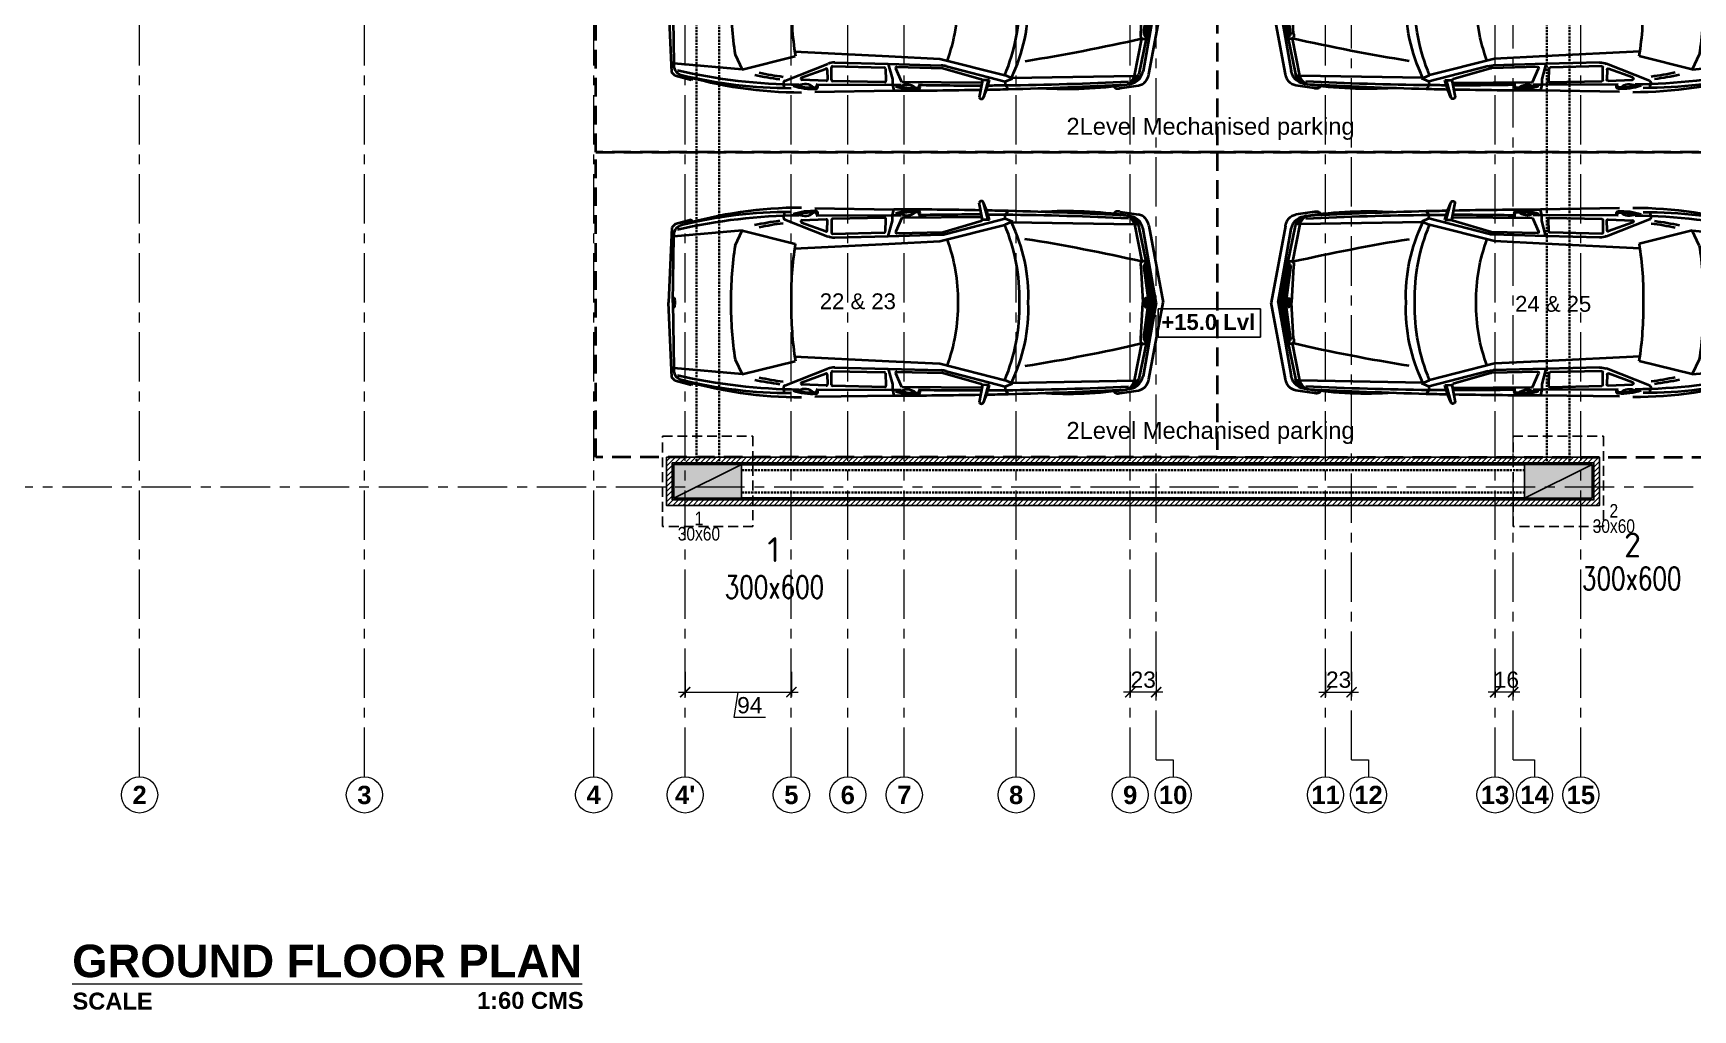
# Model space of a CAD drawing. Header units: millimetres. Extents: x -545754 to 527377, y 134623 to 1871324.
# Drawn here: x 455859 to 470552, y 135406 to 144055 of the extents above; entities that cross this region are included whole.
import ezdxf
from ezdxf.enums import TextEntityAlignment as Align
from ezdxf.xclip import XClip

# ---------------------------------------------------------------- set-up
doc = ezdxf.new("R2010")
doc.units = ezdxf.units.MM
doc.header["$XCLIPFRAME"] = 0
doc.header["$PDMODE"] = 35
for name, pattern in [('PLINTH BEAM & PILE CAP LEVEL DRAWING   1605.2024$0$CENTER', [2, 1.25, -0.25, 0.25, -0.25]), ('PLINTH BEAM & PILE CAP LEVEL DRAWING   1605.2024$0$DASHDOT', [25.4, 12.7, -6.35, 0, -6.35]), ('PLINTH BEAM & PILE CAP LEVEL DRAWING   1605.2024$0$DASHED', [0.75, 0.5, -0.25]), ('PLINTH BEAM & PILE CAP LEVEL DRAWING   1605.2024$0$HIDDEN', [0.375, 0.25, -0.125]), ('PLINTH BEAM & PILE CAP LEVEL DRAWING   1605.2024$0$HIDDEN2', [4.7625, 3.175, -1.5875])]:
    doc.linetypes.add(name, pattern=pattern)
doc.layers.get('Defpoints').update_dxf_attribs({"color": 252})
for name, color, linetype, lineweight in [('Geo Col Hatch', 66, 'Continuous', 5), ('Geo Col Size', 7, 'Continuous', 13), ('Geo Column', 10, 'Continuous', 25), ('Geo-COLUMN-NO', 7, 'Continuous', 30), ('PLINTH BEAM & PILE CAP LEVEL DRAWING   1605.2024$0$A- WALL', 212, 'Continuous', 35), ('PLINTH BEAM & PILE CAP LEVEL DRAWING   1605.2024$0$A-GRID', 35, 'PLINTH BEAM & PILE CAP LEVEL DRAWING   1605.2024$0$DASHDOT', 5), ('PLINTH BEAM & PILE CAP LEVEL DRAWING   1605.2024$0$A-PARKING', 14, 'Continuous', 35), ('PLINTH BEAM & PILE CAP LEVEL DRAWING   1605.2024$0$A-ROOM TEXT', 52, 'Continuous', 5), ('PLINTH BEAM & PILE CAP LEVEL DRAWING   1605.2024$0$Geo-GRADE BEAM', 1, 'PLINTH BEAM & PILE CAP LEVEL DRAWING   1605.2024$0$HIDDEN2', 30)]:
    doc.layers.add(name, color=color, linetype=linetype, lineweight=lineweight)
for name, color, linetype in [('PLINTH BEAM & PILE CAP LEVEL DRAWING   1605.2024$0$A-CLADDING', 32, 'Continuous'), ('PLINTH BEAM & PILE CAP LEVEL DRAWING   1605.2024$0$A-COLTEXT', 9, 'Continuous'), ('PLINTH BEAM & PILE CAP LEVEL DRAWING   1605.2024$0$A-DIMENSION', 8, 'Continuous'), ('PLINTH BEAM & PILE CAP LEVEL DRAWING   1605.2024$0$A-NOTS', 8, 'Continuous'), ('PLINTH BEAM & PILE CAP LEVEL DRAWING   1605.2024$0$GEO GF COL', 1, 'Continuous'), ('PLINTH BEAM & PILE CAP LEVEL DRAWING   1605.2024$0$SPILECAP', 128, 'Continuous')]:
    doc.layers.add(name, color=color, linetype=linetype)
doc.styles.add('ISCOPEUR', font='isocpeur.ttf')
doc.styles.add('PLINTH BEAM & PILE CAP LEVEL DRAWING   1605.2024$0$BOLD', font='arialbd.ttf')
doc.styles.add('PLINTH BEAM & PILE CAP LEVEL DRAWING   1605.2024$0$COLTEXT', font='ARIALN.TTF')
doc.styles.add('PLINTH BEAM & PILE CAP LEVEL DRAWING   1605.2024$0$Dimtext', font='arial.ttf')
doc.styles.add('simplex', font='simplex.shx', dxfattribs={"width": 0.75})
doc.dimstyles.new('PLINTH BEAM & PILE CAP LEVEL DRAWING   1605.2024$0$DIM60', dxfattribs={"dimscale": 60, "dimtxt": 0.24, "dimasz": 0.15, "dimexe": 0.0625, "dimexo": 0.08, "dimgap": 0.06, "dimtad": 1, "dimdec": 1, "dimdsep": 46, "dimtxsty": 'PLINTH BEAM & PILE CAP LEVEL DRAWING   1605.2024$0$Dimtext', "dimblk": 'PLINTH BEAM & PILE CAP LEVEL DRAWING   1605.2024$0$_ArchTick', "dimcen": 2.5, "dimdle": 0.1, "dimclrd": 8, "dimclre": 8, "dimclrt": 52, "dimadec": 0, "dimazin": 0, "dimtfac": 1, "dimtdec": 1, "dimtmove": 1, "dimatfit": 3, "dimfxl": 1, "dimarcsym": 0})

# ---------------------------------------------------------------- blocks, each defined once
blk = doc.blocks.new('PLINTH BEAM & PILE CAP LEVEL DRAWING   1605.2024$0$zw$DF02')
at = {"layer": 'PLINTH BEAM & PILE CAP LEVEL DRAWING   1605.2024$0$Geo-GRADE BEAM', "color": 7, "ltscale": 6}
for p, q in [((200, 300), (200, 5780)), ((400, 300), (400, 5780)), ((7730, 300), (7730, 5780)), ((7930, 300), (7930, 5780)), ((600, 250), (7530, 250)), ((600, 50), (7530, 50))]:
    blk.add_line(p, q, dxfattribs=at)
blk = doc.blocks.new('PLINTH BEAM & PILE CAP LEVEL DRAWING   1605.2024$0$zw$C37E')
at = {"layer": 'PLINTH BEAM & PILE CAP LEVEL DRAWING   1605.2024$0$SPILECAP', "color": 150, "linetype": 'PLINTH BEAM & PILE CAP LEVEL DRAWING   1605.2024$0$HIDDEN', "ltscale": 35}
for points in [[(-10, 55), (70, 55), (70, -25), (-10, -25)], [(743, 55), (823, 55), (823, -25), (743, -25)]]:
    blk.add_lwpolyline(points, close=True, dxfattribs=at)
blk = doc.blocks.new('PLINTH BEAM & PILE CAP LEVEL DRAWING   1605.2024$0$_ArchTick')
at = {"color": 0, "linetype": 'ByBlock', "const_width": 0.15}
blk.add_lwpolyline([(-0.5, -0.5), (0.5, 0.5)], dxfattribs=at)
blk = doc.blocks.new('*D386')
at = {"layer": 'Defpoints', "color": 0, "linetype": 'ByBlock', "ltscale": 0.01, "transparency": 16777216}
for p in [(77626.4, -150939), (77649.4, -150939), (77626.4, -150961.9)]:
    blk.add_point(p, dxfattribs=at)
at = {"layer": 'PLINTH BEAM & PILE CAP LEVEL DRAWING   1605.2024$0$A-GRID', "color": 8, "linetype": 'Continuous', "lineweight": -2, "transparency": 16777216}
for p, q in [((77626.4, -150943.8), (77626.4, -150965.6)), ((77649.4, -150943.8), (77649.4, -150965.6)), ((77655.4, -150961.9), (77620.4, -150961.9))]:
    blk.add_line(p, q, dxfattribs=at)
at = {"layer": 'PLINTH BEAM & PILE CAP LEVEL DRAWING   1605.2024$0$A-GRID', "color": 8, "linetype": 'ByBlock', "lineweight": -2, "ltscale": 0.01, "transparency": 16777216, "xscale": 9, "yscale": 9, "zscale": 9, "rotation": 180}
blk.add_blockref('PLINTH BEAM & PILE CAP LEVEL DRAWING   1605.2024$0$_ArchTick', (77626.4, -150961.9), dxfattribs=at)
at = {"layer": 'PLINTH BEAM & PILE CAP LEVEL DRAWING   1605.2024$0$A-GRID', "color": 8, "linetype": 'ByBlock', "lineweight": -2, "ltscale": 0.01, "transparency": 16777216, "xscale": 9, "yscale": 9, "zscale": 9}
blk.add_blockref('PLINTH BEAM & PILE CAP LEVEL DRAWING   1605.2024$0$_ArchTick', (77649.4, -150961.9), dxfattribs=at)
at = {"layer": 'PLINTH BEAM & PILE CAP LEVEL DRAWING   1605.2024$0$A-GRID', "color": 52, "linetype": 'ByBlock', "ltscale": 0.01, "transparency": 16777216, "insert": (77637.9, -150950.9), "char_height": 14.4, "attachment_point": 5, "style": 'PLINTH BEAM & PILE CAP LEVEL DRAWING   1605.2024$0$Dimtext'}
blk.add_mtext('23', dxfattribs=at)
blk = doc.blocks.new('*D388')
at = {"layer": 'Defpoints', "color": 0, "linetype": 'ByBlock', "ltscale": 0.01, "transparency": 16777216}
for p in [(77799.4, -150939), (77822.4, -150939), (77822.4, -150961.9)]:
    blk.add_point(p, dxfattribs=at)
at = {"layer": 'PLINTH BEAM & PILE CAP LEVEL DRAWING   1605.2024$0$A-GRID', "color": 8, "linetype": 'Continuous', "lineweight": -2, "transparency": 16777216}
for p, q in [((77799.4, -150943.8), (77799.4, -150965.6)), ((77822.4, -150943.8), (77822.4, -150965.6)), ((77793.4, -150961.9), (77828.4, -150961.9))]:
    blk.add_line(p, q, dxfattribs=at)
at = {"layer": 'PLINTH BEAM & PILE CAP LEVEL DRAWING   1605.2024$0$A-GRID', "color": 8, "linetype": 'ByBlock', "lineweight": -2, "ltscale": 0.01, "transparency": 16777216, "xscale": 9, "yscale": 9, "zscale": 9, "rotation": 180}
blk.add_blockref('PLINTH BEAM & PILE CAP LEVEL DRAWING   1605.2024$0$_ArchTick', (77799.4, -150961.9), dxfattribs=at)
at = {"layer": 'PLINTH BEAM & PILE CAP LEVEL DRAWING   1605.2024$0$A-GRID', "color": 8, "linetype": 'ByBlock', "lineweight": -2, "ltscale": 0.01, "transparency": 16777216, "xscale": 9, "yscale": 9, "zscale": 9}
blk.add_blockref('PLINTH BEAM & PILE CAP LEVEL DRAWING   1605.2024$0$_ArchTick', (77822.4, -150961.9), dxfattribs=at)
at = {"layer": 'PLINTH BEAM & PILE CAP LEVEL DRAWING   1605.2024$0$A-GRID', "color": 52, "linetype": 'ByBlock', "ltscale": 0.01, "transparency": 16777216, "insert": (77810.9, -150950.9), "char_height": 14.4, "attachment_point": 5, "style": 'PLINTH BEAM & PILE CAP LEVEL DRAWING   1605.2024$0$Dimtext'}
blk.add_mtext('23', dxfattribs=at)
blk = doc.blocks.new('*D390')
at = {"layer": 'Defpoints', "color": 0, "linetype": 'ByBlock', "ltscale": 0.01, "transparency": 16777216}
for p in [(77949.4, -150939), (77965.4, -150939), (77949.4, -150961.9)]:
    blk.add_point(p, dxfattribs=at)
at = {"layer": 'PLINTH BEAM & PILE CAP LEVEL DRAWING   1605.2024$0$A-GRID', "color": 8, "linetype": 'Continuous', "lineweight": -2, "transparency": 16777216}
for p, q in [((77949.4, -150943.8), (77949.4, -150965.6)), ((77965.4, -150943.8), (77965.4, -150965.6)), ((77971.4, -150961.9), (77943.4, -150961.9))]:
    blk.add_line(p, q, dxfattribs=at)
at = {"layer": 'PLINTH BEAM & PILE CAP LEVEL DRAWING   1605.2024$0$A-GRID', "color": 8, "linetype": 'ByBlock', "lineweight": -2, "ltscale": 0.01, "transparency": 16777216, "xscale": 9, "yscale": 9, "zscale": 9, "rotation": 180}
blk.add_blockref('PLINTH BEAM & PILE CAP LEVEL DRAWING   1605.2024$0$_ArchTick', (77949.4, -150961.9), dxfattribs=at)
at = {"layer": 'PLINTH BEAM & PILE CAP LEVEL DRAWING   1605.2024$0$A-GRID', "color": 8, "linetype": 'ByBlock', "lineweight": -2, "ltscale": 0.01, "transparency": 16777216, "xscale": 9, "yscale": 9, "zscale": 9}
blk.add_blockref('PLINTH BEAM & PILE CAP LEVEL DRAWING   1605.2024$0$_ArchTick', (77965.4, -150961.9), dxfattribs=at)
at = {"layer": 'PLINTH BEAM & PILE CAP LEVEL DRAWING   1605.2024$0$A-GRID', "color": 52, "linetype": 'ByBlock', "ltscale": 0.01, "transparency": 16777216, "insert": (77959.4, -150950.9), "char_height": 14.4, "attachment_point": 5, "style": 'PLINTH BEAM & PILE CAP LEVEL DRAWING   1605.2024$0$Dimtext'}
blk.add_mtext('16', dxfattribs=at)
blk = doc.blocks.new('*D430')
at = {"layer": 'Defpoints', "color": 0, "linetype": 'ByBlock', "ltscale": 0.01, "transparency": 16777216}
for p in [(77232.4, -150939), (77326.4, -150939), (77326.4, -150961.9)]:
    blk.add_point(p, dxfattribs=at)
at = {"layer": 'PLINTH BEAM & PILE CAP LEVEL DRAWING   1605.2024$0$A-GRID', "color": 8, "linetype": 'Continuous', "lineweight": -2, "transparency": 16777216}
for p, q in [((77232.4, -150943.8), (77232.4, -150965.6)), ((77326.4, -150943.8), (77326.4, -150965.6)), ((77226.4, -150961.9), (77332.4, -150961.9)), ((77275.8, -150984.4), (77279.4, -150961.9)), ((77303.5, -150984.4), (77275.8, -150984.4))]:
    blk.add_line(p, q, dxfattribs=at)
at = {"layer": 'PLINTH BEAM & PILE CAP LEVEL DRAWING   1605.2024$0$A-GRID', "color": 8, "linetype": 'ByBlock', "lineweight": -2, "ltscale": 0.01, "transparency": 16777216, "xscale": 9, "yscale": 9, "zscale": 9, "rotation": 180}
blk.add_blockref('PLINTH BEAM & PILE CAP LEVEL DRAWING   1605.2024$0$_ArchTick', (77232.4, -150961.9), dxfattribs=at)
at = {"layer": 'PLINTH BEAM & PILE CAP LEVEL DRAWING   1605.2024$0$A-GRID', "color": 8, "linetype": 'ByBlock', "lineweight": -2, "ltscale": 0.01, "transparency": 16777216, "xscale": 9, "yscale": 9, "zscale": 9}
blk.add_blockref('PLINTH BEAM & PILE CAP LEVEL DRAWING   1605.2024$0$_ArchTick', (77326.4, -150961.9), dxfattribs=at)
at = {"layer": 'PLINTH BEAM & PILE CAP LEVEL DRAWING   1605.2024$0$A-GRID', "color": 52, "linetype": 'ByBlock', "ltscale": 0.01, "transparency": 16777216, "insert": (77289.6, -150973.5), "char_height": 14.4, "attachment_point": 5, "style": 'PLINTH BEAM & PILE CAP LEVEL DRAWING   1605.2024$0$Dimtext'}
blk.add_mtext('94', dxfattribs=at)
blk = doc.blocks.new('PLINTH BEAM & PILE CAP LEVEL DRAWING   1605.2024$0$hhn')
at = {"ltscale": 17}
for p, q in [((75065.8, -4234.4), (75127.6, -4222.8)), ((75189.4, -4234.4), (75127.6, -4222.8)), ((75064.6, -4245.9), (75094.7, -4240)), ((75095.9, -4236.2), (75065.9, -4242.5)), ((75095.9, -4234.1), (75068.2, -4239)), ((75098.1, -4238.3), (75095.8, -4236)), ((75127.6, -4228.5), (75095.9, -4234.1)), ((75100.5, -4238.3), (75096.2, -4234)), ((75102.6, -4238), (75098.3, -4233.6)), ((75098.3, -4240.8), (75127.6, -4239.1)), ((75099.4, -4238.5), (75127.6, -4234.5)), ((75104.8, -4237.7), (75100.3, -4233.3)), ((75106.9, -4237.4), (75102.4, -4232.9)), ((75109, -4237.1), (75104.5, -4232.6)), ((75111.1, -4236.8), (75106.5, -4232.2)), ((75113.3, -4236.5), (75108.6, -4231.8)), ((75115.4, -4236.2), (75110.7, -4231.5)), ((75117.5, -4235.9), (75112.7, -4231.1)), ((75119.7, -4235.6), (75114.8, -4230.7)), ((75121.8, -4235.3), (75116.8, -4230.4)), ((75123.9, -4235), (75118.9, -4230)), ((75126.1, -4234.7), (75121, -4229.6)), ((75128.4, -4234.6), (75123, -4229.3)), ((75127.6, -4237), (75124.8, -4237.6)), ((75131.2, -4235), (75125.1, -4228.9)), ((75134, -4235.4), (75127.2, -4228.5)), ((75127.6, -4228.5), (75159.4, -4234.1)), ((75155.8, -4238.5), (75127.6, -4234.5)), ((75127.6, -4236.1), (75127.6, -4237)), ((75127.6, -4236.1), (75127.6, -4237)), ((75127.6, -4237), (75130.4, -4237.6)), ((75157, -4240.8), (75127.6, -4239.1)), ((75136.9, -4235.8), (75129.9, -4228.9)), ((75139.7, -4236.2), (75132.9, -4229.4)), ((75142.5, -4236.6), (75135.8, -4229.9)), ((75145.3, -4237), (75138.8, -4230.4)), ((75148.1, -4237.4), (75141.7, -4230.9)), ((75151, -4237.8), (75144.7, -4231.5)), ((75153.8, -4238.2), (75147.6, -4232)), ((75156.5, -4238.5), (75150.6, -4232.5)), ((75158.2, -4237.8), (75153.5, -4233)), ((75159.3, -4236.4), (75156.5, -4233.6)), ((75159.3, -4236.2), (75189.3, -4242.5)), ((75159.4, -4234.1), (75187, -4239)), ((75190.6, -4245.9), (75160.5, -4240)), ((75054.6, -4257.7), (75056.7, -4242.6)), ((75057.8, -4251.5), (75057.7, -4251.3)), ((75058.1, -4250.9), (75057.8, -4250.6)), ((75058.4, -4250.5), (75057.9, -4249.9)), ((75058.8, -4250), (75058.1, -4249.3)), ((75059.1, -4249.5), (75058.3, -4248.7)), ((75059.5, -4249.1), (75058.5, -4248.1)), ((75059.9, -4248.7), (75058.8, -4247.6)), ((75060.3, -4248.3), (75059.1, -4247)), ((75060.7, -4247.9), (75059.4, -4246.6)), ((75061.2, -4247.6), (75059.7, -4246.1)), ((75061.7, -4247.3), (75060.1, -4245.6)), ((75062.2, -4246.9), (75060.5, -4245.2)), ((75062.7, -4246.7), (75060.9, -4244.8)), ((75063.3, -4246.4), (75061.3, -4244.5)), ((75063.9, -4246.2), (75061.8, -4244.1)), ((75064.5, -4246), (75062.3, -4243.8)), ((75064.6, -4245.3), (75062.8, -4243.5)), ((75062.8, -4345.2), (75064.6, -4245.9)), ((75064.6, -4244.5), (75063.3, -4243.2)), ((75064.6, -4243.7), (75063.9, -4243)), ((75064.7, -4242.9), (75064.5, -4242.8)), ((75064.6, -4245.9), (75064.7, -4242.8)), ((75064.6, -4245.9), (75064.6, -4245.9)), ((75190.6, -4245.9), (75190.6, -4242.8)), ((75197.4, -4250.2), (75190.6, -4243.4)), ((75193.8, -4247.5), (75190.6, -4244.2)), ((75192, -4246.4), (75190.6, -4245)), ((75192.4, -4345.2), (75190.6, -4245.9)), ((75190.7, -4246), (75190.6, -4245.9)), ((75190.6, -4245.9), (75190.6, -4245.9)), ((75197.1, -4249.1), (75190.8, -4242.8)), ((75196.5, -4247.7), (75192.2, -4243.4)), ((75197.5, -4251.2), (75196.7, -4250.4)), ((75200.6, -4257.7), (75198.5, -4242.6)), ((75059.9, -4350), (75062.3, -4344.1)), ((75062.3, -4344.1), (75065, -4350.5)), ((75192.9, -4344.1), (75190.2, -4350.5)), ((75195.3, -4350), (75192.9, -4344.1)), ((75056.9, -4350.1), (75053.9, -4347.8)), ((75059.9, -4350), (75056.9, -4350.1)), ((75072.2, -4397.8), (75059.9, -4350)), ((75078.3, -4402.9), (75065, -4350.5)), ((75176.9, -4402.9), (75190.2, -4350.5)), ((75183, -4397.8), (75195.3, -4350)), ((75195.3, -4350), (75198.3, -4350.1)), ((75198.3, -4350.1), (75201.3, -4347.8)), ((75061, -4363.9), (75047.2, -4367.6)), ((75061.1, -4368.5), (75047.3, -4371.1)), ((75058.9, -4369.8), (75059.4, -4433.4)), ((75061, -4368.8), (75059.9, -4368.8)), ((75061, -4362.7), (75061, -4363.9)), ((75061, -4363.9), (75061.1, -4368.5)), ((75070.8, -4400.3), (75061.9, -4369.5)), ((75184.4, -4400.3), (75193.3, -4369.5)), ((75194.2, -4363.9), (75194.1, -4368.5)), ((75194.1, -4368.5), (75208, -4371.1)), ((75194.2, -4362.7), (75194.2, -4363.9)), ((75194.2, -4363.9), (75208, -4367.6)), ((75194.2, -4368.8), (75195.4, -4368.8)), ((75196.3, -4369.8), (75195.8, -4433.4)), ((75071.7, -4437.4), (75070.8, -4400.6)), ((75183.5, -4437.4), (75184.4, -4400.6)), ((75074.1, -4444.3), (75072.9, -4401.7)), ((75080.4, -4444), (75078.3, -4402.9)), ((75174.8, -4444), (75176.9, -4402.9)), ((75181.1, -4444.3), (75182.3, -4401.7)), ((75051.7, -4503.6), (75052.6, -4439.8)), ((75057.3, -4440.9), (75052.6, -4439.8)), ((75057.2, -4440.9), (75057.2, -4433.9)), ((75059.4, -4433.4), (75070.4, -4438.3)), ((75195.8, -4433.4), (75184.8, -4438.3)), ((75197.9, -4440.9), (75202.6, -4439.8)), ((75198, -4440.9), (75198, -4433.9)), ((75203.5, -4503.6), (75202.6, -4439.8)), ((75057.6, -4502.4), (75057.2, -4440.9)), ((75061.9, -4440.9), (75057.3, -4440.9)), ((75059.4, -4447.2), (75060.3, -4489.3)), ((75070.5, -4446.7), (75060.4, -4446.3)), ((75074.1, -4444.3), (75061.9, -4440.9)), ((75072.2, -4489.3), (75071.3, -4447.6)), ((75075.2, -4487.6), (75074.1, -4444.3)), ((75084.1, -4519.8), (75080.4, -4444)), ((75171.1, -4519.8), (75174.8, -4444)), ((75180, -4487.6), (75181.1, -4444.3)), ((75181.2, -4444.3), (75193.4, -4440.9)), ((75183, -4489.3), (75183.9, -4447.6)), ((75184.7, -4446.7), (75194.8, -4446.3)), ((75193.4, -4440.9), (75197.9, -4440.9)), ((75195.8, -4447.2), (75194.9, -4489.3)), ((75197.7, -4502.4), (75198, -4440.9)), ((75060.7, -4527.7), (75074.3, -4493)), ((75061.2, -4490.2), (75071.3, -4490.2)), ((75069.4, -4493.5), (75061.6, -4493.4)), ((75194.6, -4527.7), (75180.9, -4493)), ((75194, -4490.2), (75183.9, -4490.2)), ((75185.8, -4493.5), (75193.6, -4493.4)), ((75060.6, -4494.3), (75061.4, -4513.9)), ((75063.2, -4514.2), (75070.2, -4494.7)), ((75192, -4514.2), (75185, -4494.7)), ((75194.6, -4494.3), (75193.8, -4513.9)), ((75069.7, -4562.2), (75080.4, -4519.3)), ((75185.5, -4562.2), (75174.8, -4519.3)), ((75054.7, -4528.1), (75058.6, -4528.8)), ((75200.5, -4528.1), (75196.6, -4528.8)), ((75081.6, -4567.8), (75069.7, -4562.2)), ((75069.7, -4562.2), (75074.5, -4617.2)), ((75173.6, -4567.8), (75185.5, -4562.2)), ((75185.5, -4562.2), (75180.7, -4617.2)), ((75062.6, -4601.8), (75060.9, -4603.3)), ((75060.9, -4603.3), (75064.4, -4616.1)), ((75194.3, -4603.3), (75190.8, -4616.1)), ((75192.6, -4601.8), (75194.3, -4603.3)), ((75064.4, -4616.1), (75067.1, -4618.9)), ((75067.1, -4618.9), (75127.6, -4621.6)), ((75127.6, -4617.9), (75074.5, -4617.2)), ((75127.6, -4617), (75124.8, -4617.5)), ((75127.6, -4616.1), (75127.6, -4617)), ((75127.6, -4616.1), (75127.6, -4617)), ((75127.6, -4617), (75130.4, -4617.5)), ((75127.6, -4617.9), (75180.7, -4617.2)), ((75188.1, -4618.9), (75127.6, -4621.6)), ((75190.8, -4616.1), (75188.1, -4618.9))]:
    blk.add_line(p, q, dxfattribs=at)
at = {"color": 22, "linetype": 'PLINTH BEAM & PILE CAP LEVEL DRAWING   1605.2024$0$DASHED', "ltscale": 30}
blk.add_lwpolyline([(75006.5, -4680), (75006.5, -4179.3), (75252.3, -4179.3), (75252.3, -4680)], close=True, dxfattribs=at)
at = {"ltscale": 17}
for centre, radius, start, end in [((75066.8, -4244.7), 10.3, 95.6365, 168.6372), ((75070.7, -4251.8), 13, 101.0222, 180.1612), ((76505.7, -4562), 1447.3, 167.1458, 170.9426), ((75096.9, -4238.6), 2.59, 113.6633, 301.3688), ((75099, -4235.1), 3.34, 161.6012, 275.775), ((75124.3, -4237), 0.307, 120.3183, 179.2363), ((75124.3, -4237), 0.308, 179.2298, 238.077), ((75125.8, -4239.6), 3.37, 103.2513, 120.336), ((75125.9, -4234.4), 3.37, 238.1104, 255.1813), ((75126.8, -4243.9), 7.76, 95.1339, 103.2586), ((75127, -4230.2), 7.76, 255.1835, 263.3033), ((75127.4, -4250.8), 14.6, 89.2701, 95.1324), ((75127.8, -4223.3), 14.6, 263.3051, 269.2718), ((75127.8, -4250.8), 14.6, 84.8676, 90.7299), ((75127.4, -4223.3), 14.6, 270.7282, 276.6949), ((75128.4, -4243.9), 7.76, 76.7414, 84.8661), ((75128.2, -4230.2), 7.76, 276.6967, 284.8165), ((75129.4, -4239.6), 3.37, 59.6628, 76.7538), ((75129.3, -4234.4), 3.37, 284.8187, 301.8896), ((75131, -4237), 0.307, 0.7637, 59.6817), ((75131, -4237), 0.308, 301.923, 0.7701), ((75156.2, -4235.1), 3.34, 264.2259, 18.3964), ((75158.3, -4238.6), 2.59, 238.6321, 66.3358), ((73749.7, -4561.9), 1447.1, 9.0572, 12.8544), ((75184.5, -4251.8), 13, 359.8388, 78.9773), ((75188.4, -4244.7), 10.3, 11.3628, 84.3629), ((78725.9, -4444.1), 3673.3, 176.9985, 178.4977), ((75380, -4300.4), 326, 171.4261, 183.6541), ((77528.2, -4375.6), 2471.4, 177.1012, 179.4085), ((75067.4, -4252.1), 9.74, 106.1998, 178.1602), ((75067.7, -4256.7), 11.2, 106.1509, 154.0509), ((75067.4, -4252.1), 9.78, 98.5917, 106.1864), ((75187.8, -4252.1), 9.77, 73.813, 81.4107), ((75187.8, -4252.1), 9.74, 1.8384, 73.8015), ((75187.5, -4256.7), 11.2, 25.9477, 73.8505), ((72727, -4375.6), 2471.4, 0.5915, 2.8989), ((71529.3, -4444.1), 3673.4, 1.5023, 3.0015), ((74875.2, -4300.4), 326, 356.3458, 8.574), ((75057.6, -4259.4), 3.4, 150.2961, 246.3545), ((75197.6, -4259.4), 3.4, 293.6455, 29.7039), ((75123.2, -4470.7), 139.3, 88.1656, 115.6826), ((75132.1, -4470.7), 139.3, 64.3174, 91.8344), ((75124.7, -4493.5), 155, 88.9255, 112.6663), ((75130.5, -4493.5), 155, 67.3338, 91.0745), ((78725.9, -4444.1), 3673.3, 178.4977, 178.7653), ((77528.2, -4375.6), 2471.4, 179.4085, 179.7286), ((72727, -4375.6), 2471.4, 0.2716, 0.5915), ((71529.3, -4444.1), 3673.4, 1.2346, 1.5023), ((75047.8, -4369.3), 1.83, 109.3865, 252.5149), ((75077.7, -4432.4), 71.6, 103.5301, 115.2418), ((78725.9, -4444.1), 3673.3, 178.8424, 179.9323), ((77528.2, -4375.6), 2471.4, 179.8545, 181.0304), ((75059.9, -4369.7), 0.916, 90.0043, 181.2147), ((75061, -4369.7), 0.916, 17.6827, 90.0069), ((75194.2, -4369.7), 0.916, 90.0034, 162.3069), ((75177.5, -4432.4), 71.6, 64.7582, 76.4699), ((75195.4, -4369.7), 0.916, 358.7853, 89.9957), ((72726.7, -4375.6), 2471.7, 358.9696, 0.1457), ((71529.9, -4444.1), 3672.7, 0.0676, 1.1577), ((75207.4, -4369.3), 1.83, 287.4851, 70.6135), ((75069.9, -4400.6), 0.919, 1.3738, 17.6437), ((75059.2, -4402), 13.7, 1.5365, 18.1277), ((75126.2, -4532.7), 144.7, 89.4616, 110.159), ((75129, -4532.7), 144.7, 69.841, 90.5384), ((75196, -4402), 13.7, 161.8723, 178.4634), ((75185.3, -4400.6), 0.919, 162.3563, 178.6262), ((75100.3, -4423.5), 46.7, 175.7285, 198.8693), ((75055.4, -4420.5), 1.81, 16.1445, 163.8555), ((75055.4, -4420.5), 0.712, 16.1401, 163.8599), ((75100.3, -4423.5), 45.6, 175.7285, 198.8691), ((75047.7, -4429), 9.69, 329.4142, 43.8187), ((75207.5, -4429), 9.69, 136.1829, 210.5842), ((75199.8, -4420.5), 1.81, 16.1445, 163.8555), ((75154.9, -4423.5), 45.6, 341.131, 4.2714), ((75199.8, -4420.5), 0.712, 16.1401, 163.8599), ((75154.9, -4423.5), 46.7, 341.1315, 4.2712), ((75070.8, -4437.5), 0.916, 246.0384, 1.3699), ((75184.4, -4437.5), 0.916, 178.6372, 293.9582), ((75060.3, -4447.2), 0.916, 84.088, 181.1973), ((75070.4, -4447.6), 0.916, 359.375, 84.1025), ((75184.8, -4447.6), 0.916, 95.9085, 180.6139), ((75194.9, -4447.2), 0.916, 358.8027, 95.912), ((75061.2, -4489.2), 0.916, 181.1971, 269.9957), ((75061.2, -4489.2), 0.916, 181.1971, 269.9957), ((75061.2, -4489.2), 0.916, 181.1971, 269.9957), ((75061.6, -4494.3), 0.916, 89.2134, 182.2827), ((75069.4, -4494.4), 0.916, 340.1072, 89.2178), ((75071.3, -4489.2), 0.916, 269.9976, 359.3918), ((75061.5, -4487.9), 13.7, 338.574, 1.5323), ((75193.7, -4487.9), 13.7, 178.4677, 201.4259), ((75183.9, -4489.2), 0.916, 180.6082, 270.0024), ((75185.8, -4494.4), 0.916, 90.7822, 199.8928), ((75193.7, -4494.3), 0.916, 357.7173, 90.7866), ((75194, -4489.2), 0.916, 270.0044, 358.8029), ((75194, -4489.2), 0.916, 270.0044, 358.8029), ((75194, -4489.2), 0.916, 270.0044, 358.8029), ((75100.7, -4505.9), 46.7, 175.7288, 198.8685), ((75055.8, -4502.9), 1.81, 16.1445, 163.8555), ((75100.7, -4505.9), 45.6, 175.7288, 198.8681), ((75055.8, -4502.9), 0.712, 16.1401, 163.8599), ((75048.1, -4511.4), 9.69, 329.4139, 43.8192), ((75207.1, -4511.4), 9.69, 136.1808, 210.5861), ((75199.4, -4502.9), 1.81, 16.1445, 163.8555), ((75154.6, -4505.9), 45.6, 341.131, 4.2714), ((75199.4, -4502.9), 0.712, 16.1401, 163.8599), ((75154.5, -4505.9), 46.7, 341.1315, 4.2712), ((75393.6, -4513.8), 342.4, 180.0775, 196.5845), ((75516.8, -4512.2), 459.3, 180.4985, 192.8495), ((75062.3, -4513.8), 0.916, 182.282, 340.1036), ((75122.9, -4254), 268.7, 260.8889, 270.9951), ((75132.3, -4254), 268.6, 269.0048, 279.1115), ((74738.4, -4512.2), 459.3, 347.1507, 359.5016), ((74861.6, -4513.8), 342.4, 343.4155, 359.9225), ((75192.9, -4513.8), 0.916, 199.8953, 357.719), ((75418.7, -4524), 364, 179.7812, 193.9247), ((75059, -4527), 1.83, 259.6899, 338.9913), ((75376.6, -4489.4), 317.6, 187.677, 191.372), ((75245.4, -4507), 182.9, 186.9369, 193.0708), ((75009.8, -4507), 182.9, 346.9292, 353.063), ((74836.5, -4524), 364, 346.0755, 0.2187), ((74878.7, -4489.4), 317.5, 348.6276, 352.324), ((75196.3, -4527), 1.83, 201.0087, 280.3101), ((75126, -4275.4), 295.8, 261.3584, 270.3077), ((75129.2, -4275.4), 295.8, 269.6922, 278.6419), ((75073.1, -4609.3), 8, 196.3781, 280.1342), ((75182.1, -4609.3), 8, 259.8658, 343.6219), ((75124.3, -4617), 0.307, 120.3183, 179.2363), ((75124.3, -4617), 0.308, 179.2298, 238.077), ((75125.8, -4619.6), 3.37, 103.2513, 120.336), ((75125.9, -4614.3), 3.37, 238.1104, 255.1813), ((75126.8, -4623.9), 7.76, 95.1339, 103.2586), ((75127, -4610.1), 7.76, 255.1835, 263.3033), ((75127.4, -4630.7), 14.6, 89.2701, 95.1324), ((75127.8, -4603.3), 14.6, 263.3051, 269.2718), ((75127.8, -4630.7), 14.6, 84.8676, 90.7299), ((75127.4, -4603.3), 14.6, 270.7282, 276.6949), ((75128.4, -4623.9), 7.76, 76.7414, 84.8661), ((75128.2, -4610.1), 7.76, 276.6967, 284.8165), ((75129.4, -4619.6), 3.37, 59.6628, 76.7538), ((75129.3, -4614.3), 3.37, 284.8187, 301.8896), ((75131, -4617), 0.307, 0.7637, 59.6817), ((75131, -4617), 0.308, 301.923, 0.7701)]:
    blk.add_arc(centre, radius, start, end, dxfattribs=at)
blk = doc.blocks.new('PLINTH BEAM & PILE CAP LEVEL DRAWING   1605.2024$0$GF COL')
at = {"layer": 'PLINTH BEAM & PILE CAP LEVEL DRAWING   1605.2024$0$GEO GF COL', "ltscale": 0.3}
for points in [[(71459.9, -150760.2), (71399.9, -150760.2), (71399.9, -150790.2), (71459.9, -150790.2)], [(72212.9, -150760.2), (72152.9, -150760.2), (72152.9, -150790.2), (72212.9, -150790.2)]]:
    blk.add_hatch(color=250, dxfattribs=at).paths.add_polyline_path(points)
at = {"layer": 'PLINTH BEAM & PILE CAP LEVEL DRAWING   1605.2024$0$GEO GF COL', "linetype": 'Continuous', "ltscale": 0.1}
for points in [[(71459.9, -150790.2), (71459.9, -150760.2), (71399.9, -150760.2), (71399.9, -150790.2)], [(72212.9, -150790.2), (72212.9, -150760.2), (72152.9, -150760.2), (72152.9, -150790.2)]]:
    blk.add_lwpolyline(points, close=True, dxfattribs=at)
blk = doc.blocks.new('*U160')
at = {"layer": 'Geo Col Hatch'}
h = blk.add_hatch(color=256, dxfattribs=at)
h.dxf.hatch_style = 1
h.paths.add_polyline_path([(300, -150), (300, 150), (-300, -150)])
at = {"layer": 'Geo Column'}
blk.add_line((-300, -150), (300, 150), dxfattribs=at)
blk.add_lwpolyline([(-300, -150), (300, -150), (300, 150), (-300, 150)], close=True, dxfattribs=at)
at = {"layer": 'Geo Col Size', "color": 1, "style": 'simplex', "width": 0.75, "flags": 1}
blk.add_attdef('300X600', (278, -519), '', height=200, dxfattribs=at)
blk = doc.blocks.new('A$C4bcebf93')
at = {"layer": 'Geo Column'}
ref = blk.add_blockref('*U160', (-3870, -23540), dxfattribs=at)
ref.add_attrib('300X600', '300x600', (-3720, -24576), dxfattribs={"layer": 'Geo Col Size', "height": 200, "style": 'simplex', "width": 0.75})
ref = blk.add_blockref('*U160', (3660, -23540), dxfattribs=at)
ref.add_attrib('300X600', '300x600', (3870, -24500), dxfattribs={"layer": 'Geo Col Size', "height": 200, "style": 'simplex', "width": 0.75})
at = {"layer": 'Geo-COLUMN-NO', "style": 'ISCOPEUR'}
for s, p in [('1', (-3342, -24254)), ('2', (4242, -24213))]:
    blk.add_text(s, height=220, dxfattribs=at).set_placement(p)
blk = doc.blocks.new('PLINTH BEAM & PILE CAP LEVEL DRAWING   1605.2024$0$ngfgrid')
at = {"layer": 'PLINTH BEAM & PILE CAP LEVEL DRAWING   1605.2024$0$A-GRID', "linetype": 'PLINTH BEAM & PILE CAP LEVEL DRAWING   1605.2024$0$CENTER', "ltscale": 35}
for p, q in [((76749.36, -151036.89), (76749.36, -146793.69)), ((76948.36, -151036.89), (76948.36, -146793.69)), ((77151.36, -151036.89), (77151.36, -146793.69)), ((77232.37, -151036.89), (77232.37, -146793.69)), ((77326.36, -151036.89), (77326.36, -146793.69)), ((77376.36, -151036.89), (77376.36, -146793.69)), ((77426.36, -151036.89), (77426.36, -146793.69)), ((77525.36, -151036.89), (77525.36, -146793.69)), ((77626.36, -151036.89), (77626.36, -146793.69)), ((77799.36, -151036.89), (77799.36, -146793.69)), ((77949.36, -151036.89), (77949.36, -146793.69)), ((78025.36, -151036.89), (78025.36, -146793.69)), ((77649.36, -151021.89), (77649.36, -146808.69)), ((77822.36, -151021.89), (77822.36, -146808.69)), ((77965.36, -151021.89), (77965.36, -146808.69)), ((78544.86, -150780.19), (75455.42, -150780.19))]:
    blk.add_line(p, q, dxfattribs=at)
for points in [[(77649.36, -151021.89), (77664.36, -151021.89), (77664.36, -151036.89)], [(77822.36, -151021.89), (77837.36, -151021.89), (77837.36, -151036.89)], [(77965.36, -151021.89), (77984.36, -151021.89), (77984.36, -151036.89)]]:
    blk.add_lwpolyline(points, dxfattribs=at)
at = {"layer": 'PLINTH BEAM & PILE CAP LEVEL DRAWING   1605.2024$0$A-GRID', "linetype": 'Continuous'}
for centre in [(76749.36, -151052.89), (76948.36, -151052.89), (77151.36, -151052.89), (77232.37, -151052.89), (77326.36, -151052.89), (77376.36, -151052.89), (77426.36, -151052.89), (77525.36, -151052.89), (77626.36, -151052.89), (77664.36, -151052.89), (77799.36, -151052.89), (77837.36, -151052.89), (77949.36, -151052.89), (77984.36, -151052.89), (78025.36, -151052.89)]:
    blk.add_circle(centre, 16, dxfattribs=at)
at = {"layer": 'PLINTH BEAM & PILE CAP LEVEL DRAWING   1605.2024$0$A-GRID', "color": 32, "style": 'PLINTH BEAM & PILE CAP LEVEL DRAWING   1605.2024$0$BOLD'}
for s, p in [('2', (76749.36, -151052.89)), ('3', (76948.36, -151052.89)), ('4', (77151.36, -151052.89)), ("4'", (77232.37, -151052.89)), ('5', (77326.36, -151052.89)), ('6', (77376.36, -151052.89)), ('7', (77426.36, -151052.89)), ('8', (77525.36, -151052.89)), ('9', (77626.36, -151052.89)), ('10', (77664.36, -151052.89)), ('11', (77799.36, -151052.89)), ('12', (77837.36, -151052.89)), ('13', (77949.36, -151052.89)), ('14', (77984.36, -151052.89)), ('15', (78025.36, -151052.89))]:
    blk.add_text(s, height=16.2, rotation=360, dxfattribs=at).set_placement(p, align=Align.MIDDLE_CENTER)
at = {"layer": 'PLINTH BEAM & PILE CAP LEVEL DRAWING   1605.2024$0$A-GRID', "color": 52, "linetype": 'Continuous'}
for base, p1, p2, angle, picture, middle in [((77326.36, -150961.89), (77232.37, -150939.03), (77326.36, -150939.03), 0, '*D430', (77279.37, -150984.4)), ((77626.36, -150961.89), (77649.36, -150939.03), (77626.36, -150939.03), 180, '*D386', (77637.86, -150961.89)), ((77822.36, -150961.89), (77799.36, -150939.03), (77822.36, -150939.03), 0, '*D388', (77810.86, -150961.89)), ((77949.36, -150961.89), (77965.36, -150939.03), (77949.36, -150939.03), 180, '*D390', (77959.36, -150961.89))]:
    dim = blk.add_linear_dim(base=base, p1=p1, p2=p2, angle=angle, dimstyle='PLINTH BEAM & PILE CAP LEVEL DRAWING   1605.2024$0$DIM60', dxfattribs=at)
    dim.commit()
    dim.dimension.update_dxf_attribs({"geometry": picture, "text_midpoint": middle, "dimtype": 128})
blk = doc.blocks.new('PLINTH BEAM & PILE CAP LEVEL DRAWING   1605.2024')
at = {"layer": 'PLINTH BEAM & PILE CAP LEVEL DRAWING   1605.2024$0$A-CLADDING', "linetype": 'Continuous'}
h = blk.add_hatch(dxfattribs=at)
h.set_pattern_fill('ANSI31', color=250, style=0)
h.set_pattern_definition([(45, (-17109.6572, 0), (-2.24506403, 2.24506403), [])])
h.paths.add_polyline_path([(54283.78, -150753.69), (55109.77, -150753.69), (55109.77, -150796.69), (54283.78, -150796.69)])
h.paths.add_polyline_path([(54288.78, -150758.69), (55104.77, -150758.69), (55104.77, -150791.69), (54288.78, -150791.69)], flags=16)
at = {"layer": 'PLINTH BEAM & PILE CAP LEVEL DRAWING   1605.2024$0$A- WALL', "color": 150, "ltscale": 0.3}
for p, q in [((55043.27, -150760.19), (54350.28, -150760.19)), ((54350.28, -150790.19), (55043.27, -150790.19))]:
    blk.add_line(p, q, dxfattribs=at)
at = {"layer": 'PLINTH BEAM & PILE CAP LEVEL DRAWING   1605.2024$0$A-CLADDING', "linetype": 'Continuous'}
for points in [[(54283.78, -150753.69), (55109.77, -150753.69), (55109.77, -150796.69), (54283.78, -150796.69)], [(54288.78, -150758.69), (55104.77, -150758.69), (55104.77, -150791.69), (54288.78, -150791.69)]]:
    blk.add_lwpolyline(points, close=True, dxfattribs=at)
at = {"layer": 'PLINTH BEAM & PILE CAP LEVEL DRAWING   1605.2024$0$A-NOTS', "color": 8}
blk.add_lwpolyline([(54719.08, -150622.51), (54809.59, -150622.51), (54809.59, -150647.46), (54719.08, -150647.46)], close=True, dxfattribs=at)
at = {"layer": 'PLINTH BEAM & PILE CAP LEVEL DRAWING   1605.2024$0$A-DIMENSION', "color": 5, "linetype": 'ByBlock', "ltscale": 0.01, "xscale": 0.1, "yscale": 0.1, "zscale": 0.1}
blk.add_blockref('PLINTH BEAM & PILE CAP LEVEL DRAWING   1605.2024$0$zw$DF02', (54290.28, -150790.19), dxfattribs=at)
at = {"layer": 'PLINTH BEAM & PILE CAP LEVEL DRAWING   1605.2024$0$A-GRID'}
blk.add_blockref('PLINTH BEAM & PILE CAP LEVEL DRAWING   1605.2024$0$ngfgrid', (-22932.09, 0), dxfattribs=at)
at = {"layer": 'PLINTH BEAM & PILE CAP LEVEL DRAWING   1605.2024$0$A-PARKING', "yscale": 1.098509433809103, "zscale": 1.098509433809103}
for p, xscale, rotation in [((59362.25, -67818.38), 1.098509433809103, 270.0000000000001), ((50180.3, -67818.38), -1.098509433809103, 89.9999999999999), ((59362.25, -68088.38), 1.098509433809103, 270.0000000000001), ((50180.3, -68088.38), -1.098509433809103, 89.9999999999999)]:
    blk.add_blockref('PLINTH BEAM & PILE CAP LEVEL DRAWING   1605.2024$0$hhn', p, dxfattribs=dict(at, xscale=xscale, rotation=rotation))
at = {"layer": 'PLINTH BEAM & PILE CAP LEVEL DRAWING   1605.2024$0$GEO GF COL', "color": 3}
blk.add_blockref('PLINTH BEAM & PILE CAP LEVEL DRAWING   1605.2024$0$GF COL', (-17109.66, 0), dxfattribs=at)
at = {"layer": 'PLINTH BEAM & PILE CAP LEVEL DRAWING   1605.2024$0$SPILECAP', "linetype": 'ByBlock', "ltscale": 0.01}
blk.add_blockref('PLINTH BEAM & PILE CAP LEVEL DRAWING   1605.2024$0$zw$C37E', (54290.28, -150790.19), dxfattribs=at)
at = {"layer": 'PLINTH BEAM & PILE CAP LEVEL DRAWING   1605.2024$0$A-COLTEXT', "style": 'PLINTH BEAM & PILE CAP LEVEL DRAWING   1605.2024$0$COLTEXT'}
for s, p in [('2', (55122.45, -150801.27)), ('1', (54312.48, -150808.04)), ('30x60', (55122.45, -150814.81)), ('30x60', (54312.48, -150821.58))]:
    blk.add_text(s, height=12, dxfattribs=at).set_placement(p, align=Align.MIDDLE_CENTER)
at = {"layer": 'PLINTH BEAM & PILE CAP LEVEL DRAWING   1605.2024$0$A-NOTS', "color": 32, "extrusion": (-1.19514e-08, -5.97016e-09, 1), "style": 'PLINTH BEAM & PILE CAP LEVEL DRAWING   1605.2024$0$BOLD'}
blk.add_text('+15.0 Lvl', height=14, rotation=1079.99994, dxfattribs=at).set_placement((54721.8, -150641.1, 0))
at = {"layer": 'PLINTH BEAM & PILE CAP LEVEL DRAWING   1605.2024$0$A-PARKING', "color": 32, "style": 'PLINTH BEAM & PILE CAP LEVEL DRAWING   1605.2024$0$Dimtext'}
for s, p in [('22 & 23', (54453.15, -150615.7)), ('24 & 25', (55068.74, -150617.99))]:
    blk.add_text(s, height=14, dxfattribs=at).set_placement(p, align=Align.MIDDLE_CENTER)
at = {"layer": 'PLINTH BEAM & PILE CAP LEVEL DRAWING   1605.2024$0$A-ROOM TEXT', "color": 52, "style": 'PLINTH BEAM & PILE CAP LEVEL DRAWING   1605.2024$0$Dimtext'}
for p in [(54765.4, -150460.76), (54765.4, -150730.07)]:
    blk.add_text('2Level Mechanised parking', height=15, dxfattribs=at).set_placement(p, align=Align.MIDDLE_CENTER)
at = {"layer": 'PLINTH BEAM & PILE CAP LEVEL DRAWING   1605.2024$0$A-ROOM TEXT', "style": 'PLINTH BEAM & PILE CAP LEVEL DRAWING   1605.2024$0$BOLD'}
blk.add_text('%%UGROUND FLOOR PLAN', height=28.8, dxfattribs=at).set_placement((53757.6, -151214.3))
at = {"layer": 'PLINTH BEAM & PILE CAP LEVEL DRAWING   1605.2024$0$A-ROOM TEXT', "color": 52, "style": 'PLINTH BEAM & PILE CAP LEVEL DRAWING   1605.2024$0$BOLD'}
for s, p in [('SCALE', (53757.85, -151242.96)), ('1:60 CMS', (54116.03, -151242.39))]:
    blk.add_text(s, height=15, dxfattribs=at).set_placement(p)

msp = doc.modelspace()

# ---------------------------------------------------------------- block references
at = {"color": 1}
ref = msp.add_blockref('PLINTH BEAM & PILE CAP LEVEL DRAWING   1605.2024', (-81371.5, 1647838), dxfattribs=dict(at, xscale=10, yscale=10, zscale=10))
XClip(ref).set_block_clipping_path([(52196.5926527644, -151321.454333998), (56330.4792790419, -146541.7518497292)])
at = {"layer": 'Geo Column'}
msp.add_blockref('A$C4bcebf93', (465701.2, 163626), dxfattribs=at)

doc.saveas('drawing.dxf')
